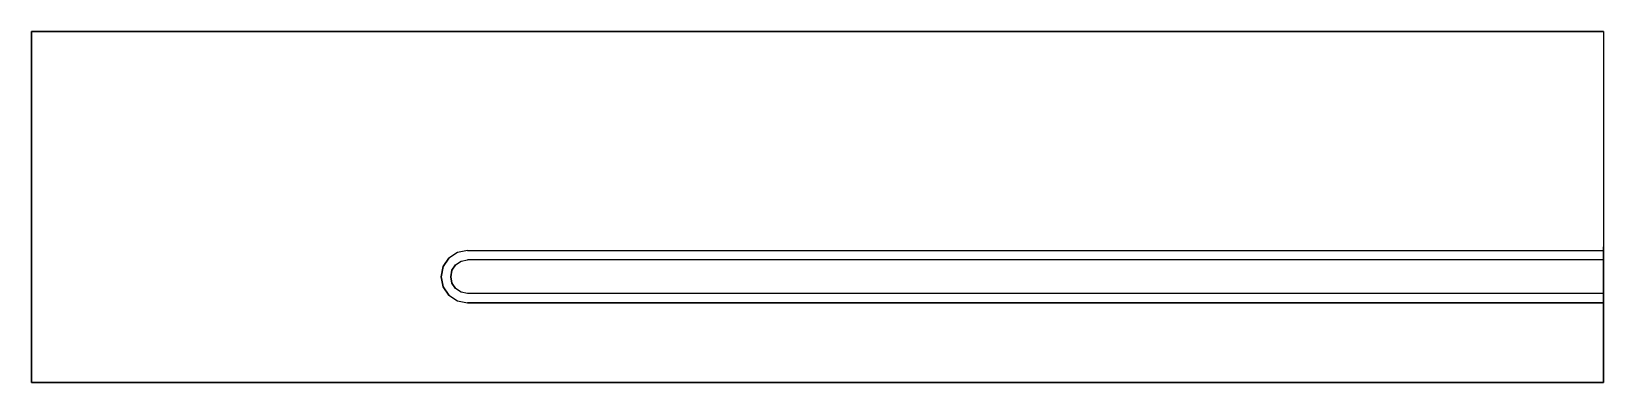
# Model space of a CAD drawing. Header units: inches. Extents: x 0 to 1500, y -335 to 0.
import ezdxf

# ---------------------------------------------------------------- set-up
doc = ezdxf.new("R2010")
doc.units = ezdxf.units.IN
doc.header["$MEASUREMENT"] = 0
doc.layers.add('Painel', color=5, linetype='Continuous')
doc.layers.add('Usinagem', color=2, linetype='Continuous')

msp = doc.modelspace()

# ---------------------------------------------------------------- linework, layer by layer
at = {"layer": 'Painel'}
for p, q in [((400, 0, 18), (0, 0, 18)), ((0, 0, 18), (0, -335, 18))]:
    msp.add_line(p, q, dxfattribs=at)
for points, invisible_edges in [([(0, -300, 18), (386.3, -300, 18), (386.3, -286.5, 18), (0, 0, 18)], 15), ([(400, -335, 18), (0, -335, 18), (0, 0, 18), (400, 0, 18)], 8), ([(400, -335, 18), (400, 0, 18), (0, 0, 18), (0, -335, 18)], 1), ([(401.2, 0, 18), (400, 0, 18), (400, -234, 18), (401.2, -227.9, 18)], 10), ([(404.7, 0, 18), (401.2, 0, 18), (401.2, -227.9, 18), (404.7, -222.7, 18)], 10), ([(409.9, 0, 18), (404.7, 0, 18), (404.7, -222.7, 18), (409.9, -219.2, 18)], 10), ([(416, 0, 18), (409.9, 0, 18), (409.9, -219.2, 18), (416, -218, 18)], 10), ([(416, -218, 18), (416, 0, 18), (1500, 0, 18), (1500, -218, 18)], 1), ([(1500, -218, 18), (1500, -209, 5), (1500, 0, 5), (1500, 0, 18)], 2), ([(1500, 0, 5), (1500, 0), (1500, -205.5), (1500, -209, 5)], 12), ([(0, -203, 18), (0, -250, 18), (400, -250, 18), (400, -203, 18)], 15), ([(1500, -259, 5), (1500, -262.5), (1500, -205.5), (1500, -209, 5)], 5), ([(401.2, -240.1, 18), (400, -234, 18), (400, -335, 18), (401.2, -335, 18)], 10), ([(404.7, -245.3, 18), (401.2, -240.1, 18), (401.2, -335, 18), (404.7, -335, 18)], 10), ([(409.9, -248.8, 18), (404.7, -245.3, 18), (404.7, -335, 18), (409.9, -335, 18)], 10), ([(416, -250, 18), (409.9, -248.8, 18), (409.9, -335, 18), (416, -335, 18)], 10), ([(416, -250, 18), (416, -335, 18), (1500, -335, 18), (1500, -250, 18)], 1), ([(1500, -335, 18), (1500, -250, 18), (1500, -259, 5), (1500, -335, 5)], 4), ([(1500, -259, 5), (1500, -262.5), (1500, -335), (1500, -335, 5)], 9)]:
    msp.add_3dface(points, dxfattribs=dict(at, invisible_edges=invisible_edges))
for points in [[(0, 0, 18), (0, -335, 18), (0, -335), (0, 0)], [(0, 0, 18), (0, 0), (1500, 0), (1500, 0, 18)], [(0, -335), (0, 0), (1500, 0), (1500, -335)], [(0, -335, 18), (0, -335), (1500, -335), (1500, -335, 18)]]:
    msp.add_3dface(points, dxfattribs=at)
at = {"layer": 'Usinagem'}
for points, invisible_edges in [([(409.9, -219.2, 18), (416, -218, 18), (416, -209, 5), (406.4, -210.9, 5)], 10), ([(416, -209, 5), (406.4, -210.9, 5), (406.4, -257.1, 5), (416, -259, 5)], 10), ([(416, -218, 18), (416, -209, 5), (1500, -209, 5), (1500, -218, 18)], 1), ([(416, -259, 5), (416, -209, 5), (1500, -209, 5), (1500, -259, 5)], 1), ([(401.2, -227.9, 18), (400, -234, 18), (391, -234, 5), (392.9, -224.4, 5)], 10), ([(392.9, -224.4, 5), (391, -234, 5), (392.9, -243.6, 5), (392.9, -234, 5)], 12), ([(404.7, -222.7, 18), (401.2, -227.9, 18), (392.9, -224.4, 5), (398.3, -216.3, 5)], 10), ([(398.3, -216.3, 5), (392.9, -224.4, 5), (392.9, -243.6, 5), (398.3, -251.7, 5)], 10), ([(404.7, -222.7, 18), (409.9, -219.2, 18), (406.4, -210.9, 5), (398.3, -216.3, 5)], 10), ([(406.4, -210.9, 5), (398.3, -216.3, 5), (398.3, -251.7, 5), (406.4, -257.1, 5)], 10), ([(400, -234, 18), (401.2, -240.1, 18), (392.9, -243.6, 5), (391, -234, 5)], 10), ([(401.2, -240.1, 18), (404.7, -245.3, 18), (398.3, -251.7, 5), (392.9, -243.6, 5)], 10), ([(409.9, -248.8, 18), (404.7, -245.3, 18), (398.3, -251.7, 5), (406.4, -257.1, 5)], 10), ([(416, -250, 18), (409.9, -248.8, 18), (406.4, -257.1, 5), (416, -259, 5)], 10), ([(1500, -259, 5), (1500, -250, 18), (416, -250, 18), (416, -259, 5)], 4)]:
    msp.add_3dface(points, dxfattribs=dict(at, invisible_edges=invisible_edges))

doc.saveas('drawing.dxf')
